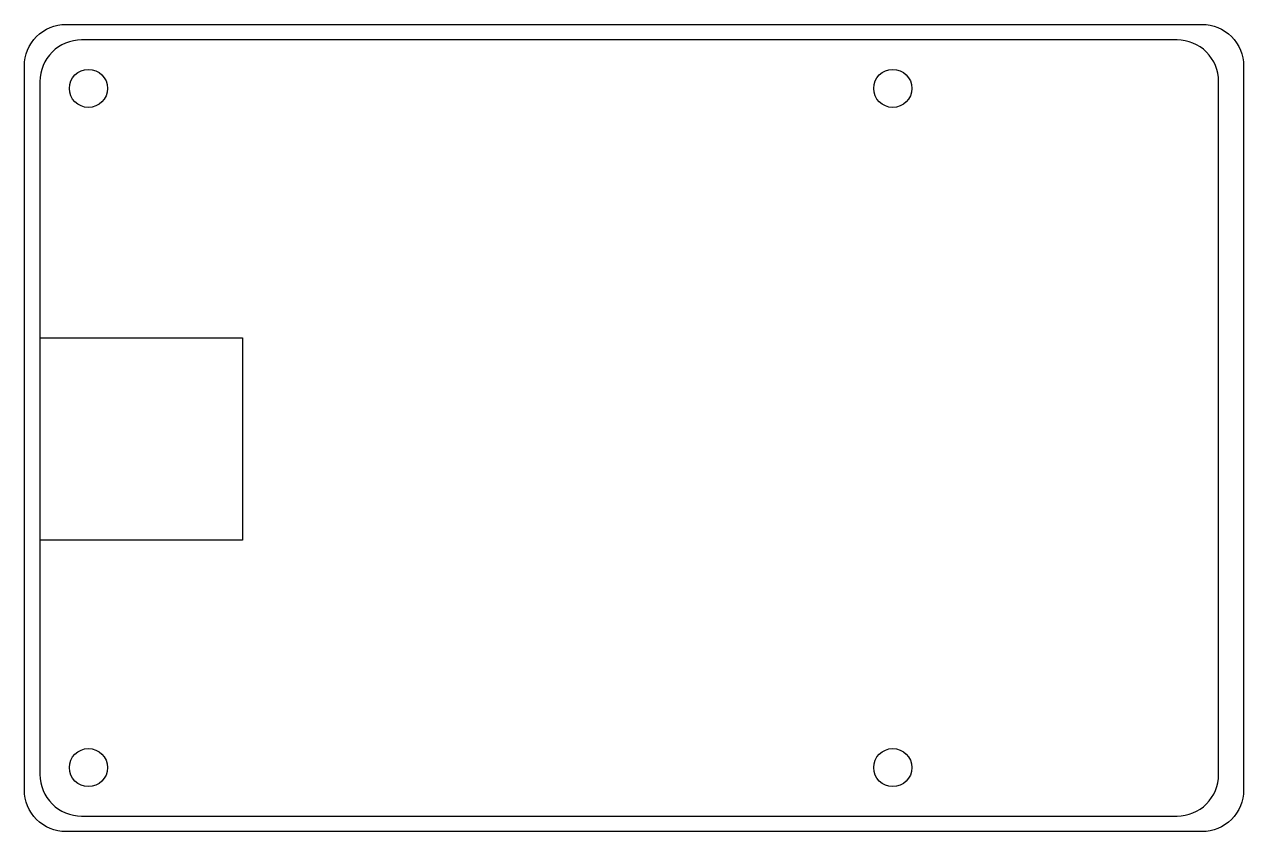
# Model space of a CAD drawing. Header units: millimetres. Extents: x -83.1 to 4.8, y -54.1 to 4.1.
import ezdxf

# ---------------------------------------------------------------- set-up
doc = ezdxf.new("R2010")
doc.units = ezdxf.units.MM
doc.layers.get('0').update_dxf_attribs({"linetype": 'CONTINUOUS'})

msp = doc.modelspace()

# ---------------------------------------------------------------- linework, layer by layer
for p, q in [((0, 3), (-79, 3)), ((3, -50), (3, 0)), ((-82, 0), (-82, -50)), ((-79, -53), (0, -53))]:
    msp.add_line(p, q)
for points in [[(-80.12, 4.12), (1.8, 4.12, -0.414214), (4.8, 1.12), (4.8, -51.12, -0.414214), (1.8, -54.12), (-80.12, -54.12, -0.414214), (-83.12, -51.12), (-83.12, 1.12, -0.414214)], [(-67.4, -33.1), (-82, -33.1), (-82, -50, 0.414214), (-79, -53), (0, -53, 0.414214), (3, -50), (3, 0, 0.414214), (0, 3), (-79, 3, 0.414214), (-82, 0), (-82, -18.5), (-67.4, -18.5)]]:
    msp.add_lwpolyline(points, format="xyb", close=True)
for centre in [(-78.5, -0.5), (-20.5, -0.5), (-78.5, -49.5), (-20.5, -49.5)]:
    msp.add_circle(centre, 1.375)

doc.saveas('drawing.dxf')
